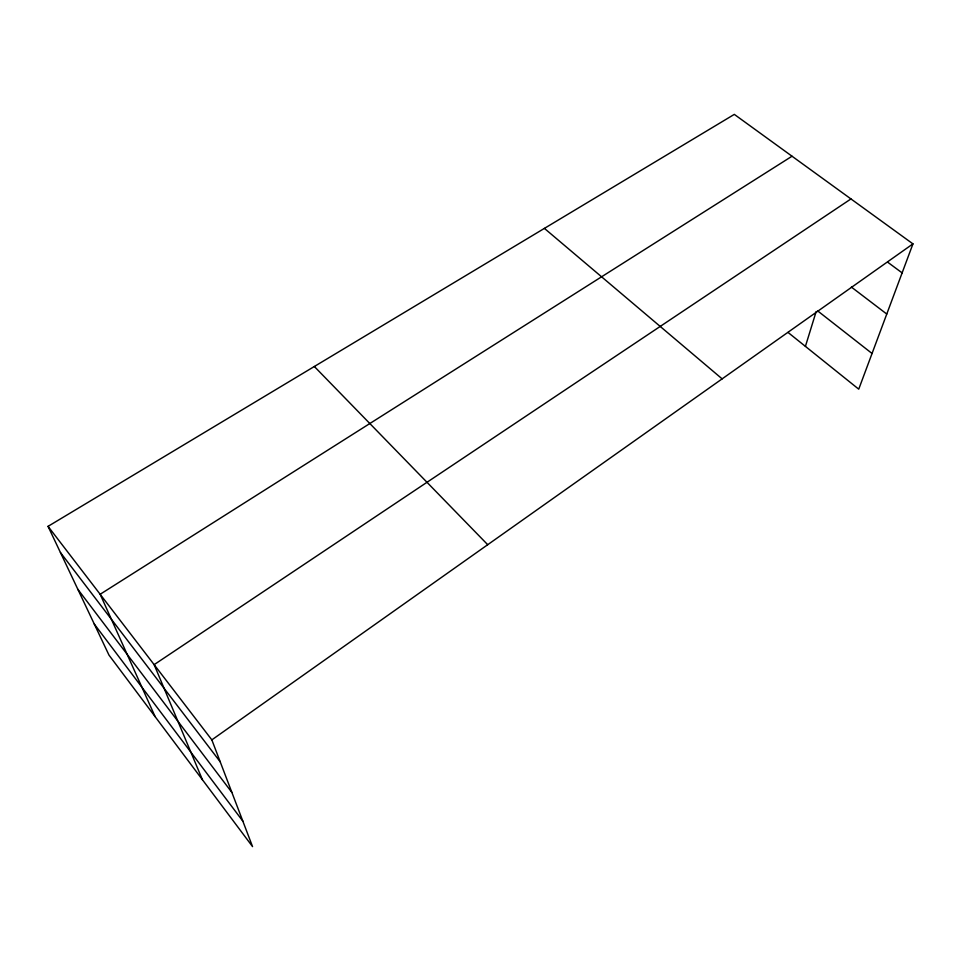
<?xml version="1.0" encoding="UTF-8"?>
<svg xmlns="http://www.w3.org/2000/svg" width="961" height="961" viewBox="0 0 961 961"><rect width="100%" height="100%" fill="white"/><g stroke="black" fill="none" stroke-linecap="round" stroke-linejoin="round"><path stroke-width="1.44" d="M805.414 346.38L816.189 311.472M48.05 526.352L211.84 739.874L252.551 846.617L108.977 655.102L48.05 526.352L734.312 114.383L912.95 243.878L858.738 389.169L788.032 332.434M211.84 739.874L912.95 243.878M850.953 198.939L154.144 664.652L202.459 779.803M792.032 156.223L100.16 594.27L155.117 716.642M887.664 262.185L902.127 272.888M851.398 287.087L886.763 314.043M817.799 311.004L872.047 353.48M544.394 228.382L722.143 378.874M314.331 366.489L487.72 544.707M60.447 552.539L220.225 761.845M77.829 589.285L231.889 792.453M94.274 624.037L242.845 821.15"/></g></svg>
